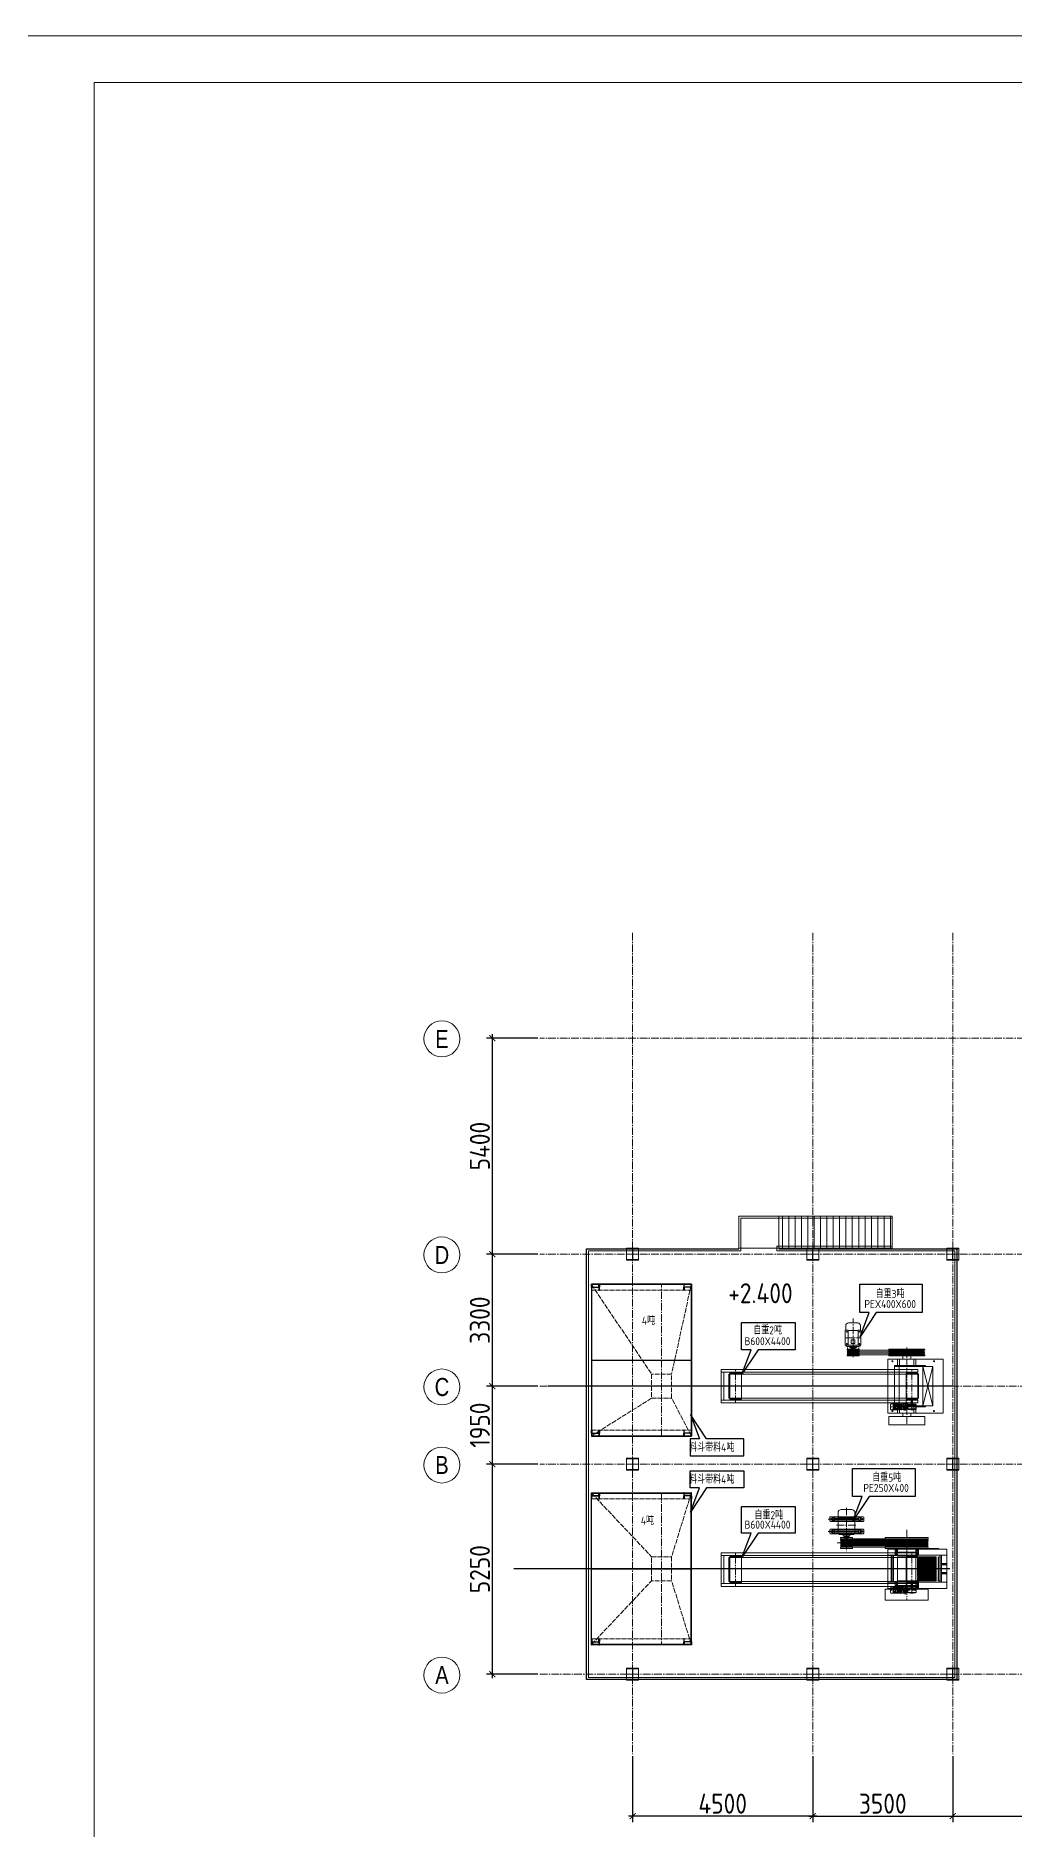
# Model space of a CAD drawing. Header units: millimetres. Extents: x 163705 to 1616509, y 81827 to 302547.
# Drawn here: x 640114 to 664560, y 139188 to 184010 of the extents above; entities that cross this region are included whole.
import ezdxf
from ezdxf.enums import TextEntityAlignment as Align

# ---------------------------------------------------------------- set-up
doc = ezdxf.new("R2010")
doc.units = ezdxf.units.MM
doc.header["$LTSCALE"] = 10
doc.linetypes.add('ACAD_ISO02W100', pattern=[15, 12, -3])
doc.linetypes.add('CENTER2', pattern=[28.575, 19.05, -3.175, 3.175, -3.175])
for name, color, linetype, lineweight in [('1-中心线', 1, 'CENTER2', 0), ('1-剖面线', 8, 'Continuous', 0), ('1-图框层', 7, 'Continuous', 0), ('1-护栏', 4, 'Continuous', 18), ('1-文本', 4, 'Continuous', 0), ('1-标注', 3, 'Continuous', 0), ('1-虚线', 8, 'ACAD_ISO02W100', 0), ('1-设备轮廓', 2, 'Continuous', 18), ('1-钢构', 6, 'Continuous', 0)]:
    doc.layers.add(name, color=color, linetype=linetype, lineweight=lineweight)
doc.styles.add('ARIAL', font='arial.ttf', dxfattribs={"width": 0.7})
doc.styles.add('HZ', font='gbenor.shx', dxfattribs={"bigfont": 'gbcbig.shx'})
doc.styles.get("Standard").update_dxf_attribs({"font": 'arial.ttf'})
doc.dimstyles.new('100$0', dxfattribs={"dimscale": 100, "dimtxt": 5, "dimasz": 1.5, "dimexe": 1.5, "dimexo": 0.5, "dimtad": 1, "dimdec": 0, "dimdsep": 46, "dimtxsty": 'HZ', "dimblk": 'ARCHTICK', "dimcen": 2.5, "dimdle": 1, "dimclrd": 256, "dimclre": 256, "dimadec": 0, "dimazin": 0, "dimtfac": 1, "dimtdec": 0, "dimtmove": 0, "dimatfit": 3, "dimfxl": 0, "dimarcsym": 0})

# ---------------------------------------------------------------- blocks, each defined once
blk = doc.blocks.new('G$C2B9B74B2')
for p, q in [((0, 153), (306, 153)), ((3, 288), (3, 303)), ((3, 303), (153, 303)), ((135, 288), (3, 288)), ((3, 288), (3, 18)), ((3, 3), (3, 18)), ((3, 18), (135, 18)), ((153, 3), (3, 3)), ((148, 31), (148, 275)), ((153, 0), (153, 306)), ((303, 303), (153, 303)), ((153, 3), (303, 3)), ((158, 31), (158, 275)), ((171, 288), (303, 288)), ((303, 18), (171, 18)), ((303, 288), (303, 303)), ((303, 288), (303, 18)), ((303, 3), (303, 18))]:
    blk.add_line(p, q)
for centre, start, end in [((135, 275), 0, 90), ((135, 31), 270, 0), ((171, 275), 90, 180), ((171, 31), 180, 270)]:
    blk.add_arc(centre, 13, start, end)
blk.add_text('HC_SUPERPART', height=0.001).set_placement((153, 3))
blk = doc.blocks.new('_ArchTick')
at = {"const_width": 0.15}
blk.add_lwpolyline([(-0.5, -0.5), (0.5, 0.5)], dxfattribs=at)
blk = doc.blocks.new('*D199')
at = {"layer": '1-标注', "lineweight": -2, "transparency": 16777216}
for p, q in [((659527, 141009), (659527, 139363)), ((663027, 141009), (663027, 139363)), ((659427, 139513), (663127, 139513))]:
    blk.add_line(p, q, dxfattribs=at)
at = {"layer": 'Defpoints', "transparency": 16777216}
for p in [(659527, 141059), (663027, 141059), (663027, 139513)]:
    blk.add_point(p, dxfattribs=at)
at = {"layer": '1-标注', "lineweight": -2, "transparency": 16777216, "xscale": 150, "yscale": 150, "zscale": 150, "rotation": 180}
blk.add_blockref('_ArchTick', (659527, 139513), dxfattribs=at)
at = {"layer": '1-标注', "lineweight": -2, "transparency": 16777216, "xscale": 150, "yscale": 150, "zscale": 150}
blk.add_blockref('_ArchTick', (663027, 139513), dxfattribs=at)
at = {"layer": '1-标注', "transparency": 16777216, "insert": (661277, 139825), "char_height": 500, "attachment_point": 5, "style": 'HZ'}
blk.add_mtext('3500', dxfattribs=at)
blk = doc.blocks.new('*D200')
at = {"layer": '1-标注', "lineweight": -2, "transparency": 16777216}
for p, q in [((663027, 141009), (663027, 139363)), ((668977, 141009), (668977, 139363)), ((662927, 139513), (669077, 139513))]:
    blk.add_line(p, q, dxfattribs=at)
at = {"layer": 'Defpoints', "transparency": 16777216}
for p in [(663027, 141059), (668977, 141059), (668977, 139513)]:
    blk.add_point(p, dxfattribs=at)
at = {"layer": '1-标注', "lineweight": -2, "transparency": 16777216, "xscale": 150, "yscale": 150, "zscale": 150, "rotation": 180}
blk.add_blockref('_ArchTick', (663027, 139513), dxfattribs=at)
at = {"layer": '1-标注', "lineweight": -2, "transparency": 16777216, "xscale": 150, "yscale": 150, "zscale": 150}
blk.add_blockref('_ArchTick', (668977, 139513), dxfattribs=at)
at = {"layer": '1-标注', "transparency": 16777216, "insert": (666002, 139825), "char_height": 500, "attachment_point": 5, "style": 'HZ'}
blk.add_mtext('5950', dxfattribs=at)
blk = doc.blocks.new('*D203')
at = {"layer": '1-标注', "lineweight": -2, "transparency": 16777216}
for p, q in [((651521, 142960), (651521, 148410)), ((652661, 148310), (651371, 148310)), ((652661, 143060), (651371, 143060))]:
    blk.add_line(p, q, dxfattribs=at)
at = {"layer": 'Defpoints', "transparency": 16777216}
for p in [(651521, 148310), (652711, 148310), (652711, 143060)]:
    blk.add_point(p, dxfattribs=at)
at = {"layer": '1-标注', "lineweight": -2, "transparency": 16777216, "xscale": 150, "yscale": 150, "zscale": 150}
for p, rotation in [((651521, 148310), 90), ((651521, 143060), 270)]:
    blk.add_blockref('_ArchTick', p, dxfattribs=dict(at, rotation=rotation))
at = {"layer": '1-标注', "transparency": 16777216, "insert": (651209, 145685), "char_height": 500, "attachment_point": 5, "rotation": 90, "style": 'HZ'}
blk.add_mtext('5250', dxfattribs=at)
blk = doc.blocks.new('*D204')
at = {"layer": '1-标注', "lineweight": -2, "transparency": 16777216}
for p, q in [((652661, 150260), (651371, 150260)), ((651521, 148210), (651521, 150360)), ((652661, 148310), (651371, 148310))]:
    blk.add_line(p, q, dxfattribs=at)
at = {"layer": 'Defpoints', "transparency": 16777216}
for p in [(651521, 150260), (652711, 150260), (652711, 148310)]:
    blk.add_point(p, dxfattribs=at)
at = {"layer": '1-标注', "lineweight": -2, "transparency": 16777216, "xscale": 150, "yscale": 150, "zscale": 150}
for p, rotation in [((651521, 150260), 90), ((651521, 148310), 270)]:
    blk.add_blockref('_ArchTick', p, dxfattribs=dict(at, rotation=rotation))
at = {"layer": '1-标注', "transparency": 16777216, "insert": (651209, 149285), "char_height": 500, "attachment_point": 5, "rotation": 90, "style": 'HZ'}
blk.add_mtext('1950', dxfattribs=at)
blk = doc.blocks.new('*D205')
at = {"layer": '1-标注', "lineweight": -2, "transparency": 16777216}
for p, q in [((652661, 158960), (651371, 158960)), ((651521, 153460), (651521, 159060)), ((652661, 153560), (651371, 153560))]:
    blk.add_line(p, q, dxfattribs=at)
at = {"layer": 'Defpoints', "transparency": 16777216}
for p in [(651521, 158960), (652711, 158960), (652711, 153560)]:
    blk.add_point(p, dxfattribs=at)
at = {"layer": '1-标注', "lineweight": -2, "transparency": 16777216, "xscale": 150, "yscale": 150, "zscale": 150}
for p, rotation in [((651521, 158960), 90), ((651521, 153560), 270)]:
    blk.add_blockref('_ArchTick', p, dxfattribs=dict(at, rotation=rotation))
at = {"layer": '1-标注', "transparency": 16777216, "insert": (651209, 156260), "char_height": 500, "attachment_point": 5, "rotation": 90, "style": 'HZ'}
blk.add_mtext('5400', dxfattribs=at)
blk = doc.blocks.new('*D206')
at = {"layer": '1-标注', "lineweight": -2, "transparency": 16777216}
for p, q in [((652661, 153560), (651371, 153560)), ((651521, 150160), (651521, 153660)), ((652661, 150260), (651371, 150260))]:
    blk.add_line(p, q, dxfattribs=at)
at = {"layer": 'Defpoints', "transparency": 16777216}
for p in [(651521, 153560), (652711, 153560), (652711, 150260)]:
    blk.add_point(p, dxfattribs=at)
at = {"layer": '1-标注', "lineweight": -2, "transparency": 16777216, "xscale": 150, "yscale": 150, "zscale": 150}
for p, rotation in [((651521, 153560), 90), ((651521, 150260), 270)]:
    blk.add_blockref('_ArchTick', p, dxfattribs=dict(at, rotation=rotation))
at = {"layer": '1-标注', "transparency": 16777216, "insert": (651209, 151910), "char_height": 500, "attachment_point": 5, "rotation": 90, "style": 'HZ'}
blk.add_mtext('3300', dxfattribs=at)
blk = doc.blocks.new('PE400X600')
blk.add_lwpolyline([(669, 2184), (669, 1669), (248, 1669), (248, 2184, -0.417323), (327, 2263), (590, 2263, -0.415466)], format="xyb", close=True)
for points in [[(39, 2068), (39, 1978), (54, 1963), (875, 1963), (890, 1978), (890, 2068), (875, 2083), (54, 2083)], [(39, 1757), (39, 1667), (54, 1651), (875, 1651), (890, 1667), (890, 1757), (875, 1771), (54, 1771)], [(306, 1514), (306, 1517)], [(306, 1514), (306, 1517)], [(306, 1488), (306, 1492)], [(306, 1488), (306, 1492)], [(306, 1463), (306, 1466)], [(306, 1463), (306, 1466)], [(306, 1437), (306, 1441)], [(306, 1437), (306, 1441)], [(306, 1412), (306, 1415)], [(306, 1412), (306, 1415)], [(428, 1562), (428, 1422), (489, 1422), (489, 1562)], [(611, 1488), (611, 1492)], [(611, 1463), (611, 1466)], [(611, 1437), (611, 1441)], [(1428, 1514), (1428, 1517)], [(1428, 1488), (1428, 1492)], [(1428, 1463), (1428, 1466)], [(1428, 1437), (1428, 1441)], [(1428, 1412), (1428, 1415)], [(1428, 1386), (1428, 1390)], [(1428, 1361), (1428, 1364)], [(2499, 1517), (2499, 1514)], [(2499, 1492), (2499, 1488)], [(2499, 1466), (2499, 1463)], [(2499, 1441), (2499, 1437)], [(2499, 1415), (2499, 1412)], [(2499, 1390), (2499, 1386)], [(2499, 1364), (2499, 1361)], [(326, 1320), (591, 1320), (611, 1313), (611, 1290), (306, 1290), (306, 1313)], [(2965, 1274), (1493, 1274), (1493, 288), (2965, 288)], [(2699, 478), (2699, 1083), (1733, 1083), (1733, 478)], [(2499, 1339), (2499, 1335)], [(2499, 0), (2499, 270), (1428, 270), (1428, 0)]]:
    blk.add_lwpolyline(points, close=True)
for points in [[(104, 2083), (104, 1963)], [(116, 2083), (116, 1963)], [(116, 2075), (808, 2075)], [(116, 2068), (129, 2068)], [(116, 2053), (161, 2053), (161, 2035), (763, 2035), (763, 2053), (808, 2053)], [(808, 1993), (763, 1993), (763, 2011), (161, 2011), (161, 1993), (116, 1993)], [(116, 1978), (129, 1978)], [(116, 1971), (808, 1971)], [(135, 2068), (159, 2068)], [(135, 1978), (159, 1978)], [(165, 2068), (189, 2068)], [(165, 1978), (189, 1978)], [(195, 2068), (219, 2068)], [(195, 1978), (219, 1978)], [(225, 2068), (249, 2068)], [(225, 1978), (249, 1978)], [(669, 2060), (248, 2060)], [(255, 2068), (279, 2068)], [(255, 1978), (279, 1978)], [(285, 2068), (309, 2068)], [(285, 1978), (309, 1978)], [(315, 2068), (339, 2068)], [(315, 1978), (339, 1978)], [(345, 2068), (369, 2068)], [(345, 1978), (369, 1978)], [(375, 2068), (399, 2068)], [(375, 1978), (399, 1978)], [(405, 2068), (429, 2068)], [(405, 1978), (429, 1978)], [(435, 2068), (459, 2068)], [(435, 1978), (459, 1978)], [(465, 2068), (489, 2068)], [(465, 1978), (489, 1978)], [(495, 2068), (519, 2068)], [(495, 1978), (519, 1978)], [(525, 2068), (549, 2068)], [(525, 1978), (549, 1978)], [(555, 2068), (579, 2068)], [(555, 1978), (579, 1978)], [(585, 2068), (609, 2068)], [(585, 1978), (609, 1978)], [(615, 2068), (639, 2068)], [(615, 1978), (639, 1978)], [(645, 2068), (669, 2068)], [(645, 1978), (669, 1978)], [(675, 2068), (699, 2068)], [(675, 1978), (699, 1978)], [(705, 2068), (729, 2068)], [(705, 1978), (729, 1978)], [(735, 2068), (760, 2068)], [(735, 1978), (760, 1978)], [(766, 2068), (789, 2068)], [(766, 1978), (789, 1978)], [(795, 2068), (808, 2068)], [(795, 1978), (808, 1978)], [(808, 2083), (808, 1963)], [(825, 2083), (825, 1963)], [(104, 1771), (104, 1651)], [(116, 1771), (116, 1651)], [(116, 1764), (808, 1764)], [(116, 1757), (129, 1757)], [(116, 1742), (161, 1742), (161, 1724), (763, 1724), (763, 1742), (808, 1742)], [(808, 1681), (763, 1681), (763, 1700), (161, 1700), (161, 1681), (116, 1681)], [(116, 1667), (129, 1667)], [(116, 1660), (808, 1660)], [(135, 1757), (159, 1757)], [(135, 1667), (159, 1667)], [(165, 1757), (189, 1757)], [(165, 1667), (189, 1667)], [(195, 1757), (219, 1757)], [(195, 1667), (219, 1667)], [(225, 1757), (249, 1757)], [(225, 1667), (249, 1667)], [(255, 1757), (279, 1757)], [(255, 1667), (279, 1667)], [(658, 1669), (658, 1668), (658, 1668), (658, 1668), (658, 1667), (658, 1667), (658, 1666), (658, 1666), (658, 1666), (658, 1665), (658, 1664), (658, 1664), (658, 1664), (657, 1663), (657, 1663), (657, 1662), (657, 1662), (657, 1662), (657, 1661), (657, 1661), (657, 1660), (657, 1660), (657, 1660), (656, 1659), (656, 1659), (656, 1658), (656, 1658), (656, 1657), (656, 1657), (656, 1657), (655, 1656), (655, 1656), (655, 1655), (655, 1655), (655, 1655), (654, 1654), (654, 1654), (654, 1654), (654, 1653), (654, 1653), (653, 1652), (653, 1652), (653, 1651), (653, 1651), (653, 1651), (652, 1650), (652, 1650), (652, 1650), (651, 1649), (651, 1649), (651, 1649), (651, 1648), (650, 1648), (650, 1648), (650, 1647), (649, 1647), (649, 1647), (649, 1647), (649, 1646), (648, 1646), (648, 1645), (648, 1645), (647, 1645), (647, 1645), (647, 1644), (646, 1644), (646, 1644), (646, 1644), (645, 1643), (645, 1643), (644, 1643), (644, 1643), (644, 1642), (643, 1642), (643, 1642), (643, 1642), (642, 1641), (642, 1641), (642, 1641), (641, 1641), (641, 1641), (640, 1640), (640, 1640), (640, 1640), (639, 1640), (639, 1640), (638, 1639), (638, 1639), (638, 1639), (637, 1639), (637, 1639), (636, 1639), (636, 1638), (636, 1638), (635, 1638), (635, 1638), (634, 1638), (634, 1638), (634, 1638), (633, 1638), (633, 1638), (632, 1638), (632, 1637), (631, 1637), (631, 1637), (630, 1637), (630, 1637), (630, 1637), (629, 1637), (629, 1637), (628, 1637), (628, 1637), (627, 1637), (627, 1637), (627, 1637), (626, 1637), (291, 1637), (290, 1637), (290, 1637), (289, 1637), (289, 1637), (289, 1637), (288, 1637), (288, 1637), (287, 1637), (287, 1637), (286, 1637), (286, 1637), (285, 1637), (285, 1637), (285, 1638), (284, 1638), (284, 1638), (283, 1638), (283, 1638), (283, 1638), (282, 1638), (282, 1638), (281, 1638), (281, 1638), (280, 1639), (280, 1639), (279, 1639), (279, 1639), (279, 1639), (278, 1639), (278, 1640), (278, 1640), (277, 1640), (277, 1640), (276, 1640), (276, 1641), (276, 1641), (275, 1641), (275, 1641), (275, 1641), (274, 1642), (274, 1642), (273, 1642), (273, 1642), (273, 1643), (272, 1643), (272, 1643), (272, 1643), (271, 1644), (271, 1644), (271, 1644), (270, 1644), (270, 1645), (270, 1645), (269, 1645), (269, 1645), (269, 1646), (268, 1646), (268, 1647), (268, 1647), (267, 1647), (267, 1647), (267, 1648), (266, 1648), (266, 1648), (266, 1649), (266, 1649), (265, 1649), (265, 1650), (265, 1650), (265, 1650), (264, 1651), (264, 1651), (264, 1651), (264, 1652), (263, 1652), (263, 1653), (263, 1653), (263, 1654), (263, 1654), (262, 1654), (262, 1655), (262, 1655), (262, 1655), (262, 1656), (261, 1656), (261, 1657), (261, 1657), (261, 1657), (261, 1658), (260, 1658), (260, 1659), (260, 1659), (260, 1660), (260, 1660), (260, 1660), (260, 1661), (260, 1661), (260, 1662), (259, 1662), (259, 1662), (259, 1663), (259, 1663), (259, 1664), (259, 1664), (259, 1664), (259, 1665), (259, 1666), (259, 1666), (259, 1666), (259, 1667), (259, 1667), (259, 1668), (259, 1668), (259, 1668), (259, 1669)], [(285, 1757), (309, 1757)], [(285, 1667), (309, 1667)], [(591, 1533), (326, 1533), (306, 1540), (306, 1562), (611, 1562), (611, 1540), (591, 1533), (591, 1524), (611, 1517), (611, 1514), (611, 1517), (611, 1514), (591, 1507), (326, 1507), (326, 1498), (306, 1492)], [(326, 1533), (326, 1524), (306, 1517)], [(306, 1514), (326, 1507)], [(306, 1488), (326, 1482)], [(326, 1482), (326, 1473), (306, 1466)], [(306, 1463), (326, 1456)], [(326, 1456), (326, 1447), (306, 1441)], [(306, 1437), (326, 1431)], [(326, 1431), (326, 1422), (306, 1415)], [(326, 1396), (326, 1405), (306, 1412)], [(591, 1371), (591, 1380), (611, 1386), (611, 1390), (611, 1386), (611, 1390), (591, 1396), (326, 1396), (306, 1390), (306, 1386), (306, 1390), (306, 1386), (306, 1390)], [(326, 1371), (326, 1380), (306, 1386)], [(591, 1345), (591, 1354), (611, 1361), (611, 1364), (611, 1361), (611, 1364), (591, 1371), (326, 1371), (306, 1364), (306, 1361), (306, 1364), (306, 1361), (306, 1364)], [(326, 1345), (326, 1354), (306, 1361)], [(591, 1320), (591, 1329), (611, 1335), (611, 1339), (611, 1335), (611, 1339), (591, 1345), (326, 1345), (306, 1339), (306, 1335), (306, 1339), (306, 1335), (306, 1339)], [(315, 1757), (339, 1757)], [(315, 1667), (339, 1667)], [(591, 1524), (326, 1524)], [(591, 1498), (326, 1498)], [(591, 1482), (326, 1482)], [(591, 1473), (326, 1473)], [(591, 1456), (326, 1456)], [(591, 1447), (326, 1447)], [(591, 1431), (326, 1431)], [(591, 1422), (326, 1422)], [(591, 1405), (326, 1405)], [(591, 1380), (326, 1380)], [(591, 1354), (326, 1354)], [(345, 1757), (369, 1757)], [(345, 1667), (369, 1667)], [(375, 1757), (399, 1757)], [(375, 1667), (399, 1667)], [(376, 1637), (376, 1605), (541, 1605), (541, 1637)], [(514, 1605), (514, 1584), (403, 1584), (403, 1605)], [(428, 1562), (403, 1584)], [(405, 1757), (429, 1757)], [(405, 1667), (429, 1667)], [(435, 1757), (459, 1757)], [(435, 1667), (459, 1667)], [(465, 1757), (489, 1757)], [(465, 1667), (489, 1667)], [(489, 1562), (514, 1584)], [(495, 1757), (519, 1757)], [(495, 1667), (519, 1667)], [(525, 1757), (549, 1757)], [(525, 1667), (549, 1667)], [(555, 1757), (579, 1757)], [(555, 1667), (579, 1667)], [(585, 1757), (609, 1757)], [(585, 1667), (609, 1667)], [(591, 1528), (1448, 1528)], [(591, 1507), (591, 1498), (611, 1492), (611, 1488), (591, 1482), (591, 1473), (611, 1466), (611, 1463), (591, 1456), (591, 1447), (611, 1441), (611, 1437), (591, 1431), (591, 1422), (611, 1415), (611, 1412), (611, 1415), (611, 1412), (591, 1405), (591, 1396)], [(591, 1503), (1448, 1503)], [(591, 1477), (1448, 1477)], [(591, 1452), (1448, 1452)], [(591, 1426), (1448, 1426)], [(591, 1401), (1448, 1401)], [(591, 1375), (1448, 1375)], [(591, 1350), (1448, 1350)], [(694, 1517), (593, 1517)], [(615, 1757), (639, 1757)], [(615, 1667), (639, 1667)], [(645, 1757), (669, 1757)], [(645, 1667), (669, 1667)], [(675, 1757), (699, 1757)], [(675, 1667), (699, 1667)], [(705, 1757), (729, 1757)], [(705, 1667), (729, 1667)], [(735, 1757), (760, 1757)], [(735, 1667), (760, 1667)], [(766, 1757), (789, 1757)], [(766, 1667), (789, 1667)], [(795, 1757), (808, 1757)], [(795, 1667), (808, 1667)], [(808, 1771), (808, 1651)], [(825, 1771), (825, 1651)], [(1448, 1533), (2479, 1533), (2499, 1540), (2499, 1561), (1428, 1561), (1428, 1540), (1448, 1533), (1448, 1524), (1428, 1517)], [(1428, 1514), (1448, 1507), (1448, 1498), (1428, 1492)], [(1428, 1488), (1448, 1482), (1448, 1473), (1428, 1466)], [(1428, 1463), (1448, 1456), (1448, 1447), (1428, 1441)], [(1428, 1437), (1448, 1431), (1448, 1422), (1428, 1415)], [(1428, 1390), (1448, 1396), (1448, 1405), (1428, 1412)], [(1428, 1364), (1448, 1371), (1448, 1380), (1428, 1386)], [(1428, 1339), (1448, 1345), (1448, 1354), (1428, 1361)], [(2479, 1524), (1448, 1524)], [(2479, 1507), (1448, 1507)], [(2479, 1498), (1448, 1498)], [(2479, 1482), (1448, 1482)], [(2479, 1473), (1448, 1473)], [(2479, 1456), (1448, 1456)], [(2479, 1447), (1448, 1447)], [(2479, 1431), (1448, 1431)], [(2479, 1422), (1448, 1422)], [(2479, 1405), (1448, 1405)], [(2479, 1396), (1448, 1396)], [(2479, 1380), (1448, 1380)], [(2479, 1371), (1448, 1371)], [(2479, 1354), (1448, 1354)], [(2479, 1345), (1448, 1345)], [(2479, 1533), (2479, 1524), (2499, 1517)], [(2499, 1514), (2479, 1507), (2479, 1498), (2499, 1492)], [(2499, 1488), (2479, 1482), (2479, 1473), (2499, 1466)], [(2499, 1463), (2479, 1456), (2479, 1447), (2499, 1441)], [(2499, 1437), (2479, 1431), (2479, 1422), (2499, 1415)], [(2499, 1390), (2479, 1396), (2479, 1405), (2499, 1412)], [(2499, 1364), (2479, 1371), (2479, 1380), (2499, 1386)], [(2499, 1339), (2479, 1345), (2479, 1354), (2499, 1361)], [(326, 1320), (326, 1329), (306, 1335)], [(591, 1329), (326, 1329)], [(591, 1324), (1448, 1324)], [(1428, 1335), (1428, 1339), (1428, 1335), (1448, 1329), (1448, 1320), (1428, 1313), (1428, 1291), (2499, 1291), (2499, 1313), (2479, 1320), (1448, 1320)], [(2479, 1329), (1448, 1329)], [(1493, 1119), (2965, 1119)], [(1573, 443), (1573, 1119)], [(1603, 443), (1603, 1119)], [(1633, 443), (1633, 1119)], [(1673, 1119), (1673, 1274)], [(1673, 1196), (2254, 1196)], [(1704, 1274), (1704, 1119)], [(1733, 1119), (1733, 1274)], [(2194, 1119), (2194, 1274)], [(2194, 478), (2194, 1083)], [(2224, 1274), (2224, 1119)], [(2699, 1061), (2229, 1061), (2229, 1083)], [(2699, 1036), (2229, 1036), (2229, 1051), (2699, 1051)], [(2699, 1011), (2229, 1011), (2229, 1026), (2699, 1026)], [(2699, 986), (2229, 986), (2229, 1001), (2699, 1001)], [(2699, 961), (2229, 961), (2229, 976), (2699, 976)], [(2699, 936), (2229, 936), (2229, 951), (2699, 951)], [(2699, 911), (2229, 911), (2229, 926), (2699, 926)], [(2699, 886), (2229, 886), (2229, 901), (2699, 901)], [(2239, 1051), (2239, 1061)], [(2239, 1026), (2239, 1036)], [(2239, 1001), (2239, 1011)], [(2239, 976), (2239, 986)], [(2239, 951), (2239, 961)], [(2239, 926), (2239, 936)], [(2239, 901), (2239, 911)], [(2254, 1119), (2254, 1274)], [(2479, 1320), (2479, 1329), (2499, 1335)], [(2499, 1291), (2766, 1291)], [(2764, 478), (2764, 497), (2749, 501), (2749, 510), (2764, 515), (2764, 522), (2749, 525), (2749, 536), (2764, 540), (2764, 547), (2749, 550), (2749, 561), (2764, 565), (2764, 572), (2749, 575), (2749, 586), (2764, 590), (2764, 597), (2749, 601), (2749, 611), (2764, 615), (2764, 622), (2749, 626), (2749, 636), (2764, 640), (2764, 647), (2749, 651), (2749, 661), (2764, 665), (2764, 672), (2749, 676), (2749, 686), (2764, 690), (2764, 697), (2749, 701), (2749, 711), (2764, 715), (2764, 722), (2749, 726), (2749, 736), (2764, 740), (2764, 747), (2749, 751), (2749, 761), (2764, 765), (2764, 772), (2749, 776), (2749, 786), (2764, 790), (2764, 797), (2749, 801), (2749, 811), (2764, 815), (2764, 822), (2749, 826), (2749, 836), (2764, 840), (2764, 847), (2749, 851), (2749, 861), (2764, 865), (2764, 872), (2749, 876), (2749, 886), (2764, 890), (2764, 897), (2749, 901), (2749, 911), (2764, 915), (2764, 922), (2749, 926), (2749, 936), (2764, 940), (2764, 947), (2749, 951), (2749, 961), (2764, 965), (2764, 972), (2749, 976), (2749, 986), (2764, 990), (2764, 997), (2749, 1001), (2749, 1011), (2764, 1015), (2764, 1022), (2749, 1026), (2749, 1036), (2764, 1040), (2764, 1047), (2749, 1051), (2749, 1061), (2764, 1065), (2764, 1083), (2799, 1083)], [(2799, 443), (2799, 1119)], [(2834, 443), (2834, 1119)], [(2834, 911), (2965, 911)], [(2854, 876), (2854, 911)], [(2699, 861), (2229, 861), (2229, 876), (2699, 876)], [(2699, 836), (2229, 836), (2229, 851), (2699, 851)], [(2699, 811), (2229, 811), (2229, 826), (2699, 826)], [(2699, 786), (2229, 786), (2229, 801), (2699, 801)], [(2699, 761), (2229, 761), (2229, 776), (2699, 776)], [(2699, 736), (2229, 736), (2229, 751), (2699, 751)], [(2699, 711), (2229, 711), (2229, 726), (2699, 726)], [(2699, 686), (2229, 686), (2229, 701), (2699, 701)], [(2699, 661), (2229, 661), (2229, 676), (2699, 676)], [(2699, 636), (2229, 636), (2229, 651), (2699, 651)], [(2699, 611), (2229, 611), (2229, 626), (2699, 626)], [(2699, 586), (2229, 586), (2229, 601), (2699, 601)], [(2699, 561), (2229, 561), (2229, 575), (2699, 575)], [(2699, 536), (2229, 536), (2229, 550), (2699, 550)], [(2699, 510), (2229, 510), (2229, 525), (2699, 525)], [(2229, 478), (2229, 501), (2699, 501)], [(2239, 876), (2239, 886)], [(2239, 851), (2239, 861)], [(2239, 826), (2239, 836)], [(2239, 801), (2239, 811)], [(2239, 776), (2239, 786)], [(2239, 751), (2239, 761)], [(2239, 726), (2239, 736)], [(2239, 701), (2239, 711)], [(2239, 676), (2239, 686)], [(2239, 651), (2239, 661)], [(2239, 626), (2239, 636)], [(2239, 601), (2239, 611)], [(2239, 575), (2239, 586)], [(2239, 550), (2239, 561)], [(2239, 525), (2239, 536)], [(2239, 501), (2239, 510)], [(2749, 505), (2749, 478), (2799, 478)], [(2834, 893), (2965, 893)], [(2834, 876), (2965, 876)], [(2834, 686), (2965, 686)], [(2834, 668), (2965, 668)], [(2834, 651), (2965, 651)], [(2854, 651), (2854, 686)], [(1493, 443), (2965, 443)], [(1673, 288), (1673, 443)], [(1673, 365), (2254, 365)], [(1704, 288), (1704, 443)], [(1733, 288), (1733, 443)], [(2194, 288), (2194, 443)], [(2224, 288), (2224, 443)], [(2254, 288), (2254, 443)]]:
    blk.add_lwpolyline(points)
for centre, radius in [((74, 2023), 10), ((855, 2023), 10), ((74, 1712), 10), ((855, 1712), 10), ((1704, 1241), 14), ((1704, 1151), 14), ((2224, 1241), 14), ((2224, 1151), 14), ((1704, 411), 14), ((1704, 320), 14), ((2224, 411), 14), ((2224, 320), 14)]:
    blk.add_circle(centre, radius)
at = {"layer": '1-中心线'}
for p, q in [((458, 2308), (458, 1222)), ((0, 2023), (903, 2023)), ((212, 1867), (717, 1867)), ((0, 1712), (903, 1712)), ((229, 1426), (687, 1426)), ((1964, 1750), (1964, 0))]:
    blk.add_line(p, q, dxfattribs=at)
for points in [[(74, 1997), (74, 2048)], [(855, 1997), (855, 2048)], [(74, 1686), (74, 1737)], [(855, 1686), (855, 1737)], [(1964, 158), (1964, 1404)], [(1420, 781), (3038, 781)]]:
    blk.add_lwpolyline(points, dxfattribs=at)
blk = doc.blocks.new('A$C72AB6DC4')
for p, q in [((0, 158), (0, 48)), ((65, 178), (20, 178)), ((215, 28), (20, 28)), ((200, 178), (65, 178)), ((65, 178), (65, 28)), ((200, 165), (65, 165)), ((200, 155), (65, 155)), ((200, 150), (65, 150)), ((123, 135), (65, 135)), ((123, 130), (65, 130)), ((123, 75), (65, 75)), ((123, 70), (65, 70)), ((200, 55), (65, 55)), ((200, 50), (65, 50)), ((200, 40), (65, 40)), ((200, 28), (65, 28)), ((123, 72), (123, 133)), ((128, 138), (171, 138)), ((171, 67), (128, 67)), ((200, 135), (176, 135)), ((176, 133), (176, 72)), ((200, 130), (176, 130)), ((200, 75), (176, 75)), ((200, 70), (176, 70)), ((215, 178), (200, 178)), ((200, 178), (200, 28)), ((210, 28), (200, 28)), ((210, 178), (210, 28)), ((255, 170), (231, 170)), ((255, 36), (231, 36)), ((235, 158), (235, 48)), ((255, 178), (255, 28)), ((275, 178), (255, 178)), ((275, 28), (255, 28)), ((265, 178), (265, 28)), ((275, 178), (275, 28)), ((317, 173), (275, 173)), ((317, 33), (275, 33)), ((307, 200), (427, 200)), ((307, 200), (307, 54)), ((307, 188), (427, 188)), ((307, 54), (427, 54)), ((372, 178), (317, 178)), ((317, 178), (317, 28)), ((317, 175), (317, 54)), ((372, 28), (317, 28)), ((372, 178), (372, 28)), ((387, 173), (372, 173)), ((387, 33), (372, 33)), ((387, 173), (387, 33)), ((435, 158), (387, 158)), ((435, 48), (387, 48)), ((427, 200), (427, 54)), ((432, 156), (448, 168)), ((432, 156), (432, 50)), ((642, 156), (432, 156)), ((642, 50), (432, 50)), ((448, 38), (432, 50)), ((626, 168), (448, 168)), ((626, 38), (448, 38)), ((567, 175), (507, 175)), ((507, 168), (507, 175)), ((507, 38), (507, 31)), ((567, 31), (507, 31)), ((567, 168), (567, 175)), ((567, 38), (567, 31)), ((642, 156), (626, 168)), ((626, 38), (642, 50)), ((642, 156), (642, 50))]:
    blk.add_line(p, q)
for centre, radius, start, end in [((20, 158), 20, 90, 180), ((20, 48), 20, 180, 270), ((128, 133), 5, 90, 180), ((128, 72), 5, 180, 270), ((171, 133), 5, 0, 90), ((171, 72), 5, 270, 0), ((215, 158), 20, 0, 90), ((215, 48), 20, 270, 0)]:
    blk.add_arc(centre, radius, start, end)
at = {"layer": '1-虚线'}
for p, q in [((646, 103), (0, 103)), ((327, 135), (327, 145)), ((407, 145), (327, 145)), ((407, 135), (327, 135)), ((327, 61), (327, 71)), ((407, 71), (327, 71)), ((407, 61), (327, 61)), ((337, 73), (337, 133)), ((432, 133), (337, 133)), ((432, 73), (337, 73)), ((352, 56), (352, 61)), ((382, 56), (352, 56)), ((358, 156), (357, 155)), ((357, 61), (357, 155)), ((357, 155), (377, 155)), ((358, 156), (376, 156)), ((358, 149), (376, 149)), ((367, 0), (367, 197)), ((377, 155), (376, 156)), ((377, 61), (377, 155)), ((382, 56), (382, 61)), ((397, 73), (397, 133)), ((407, 135), (407, 145)), ((407, 61), (407, 71)), ((537, 175), (537, 31))]:
    blk.add_line(p, q, dxfattribs=at)
blk.add_circle((367, 149), 2, dxfattribs=at)
blk = doc.blocks.new('B600X4400俯视图')
for p, q in [((0, 1040, 625), (0, 200, 625)), ((0, 1040), (4914, 1040)), ((0, 970), (4914, 970)), ((70, 970, 625), (70, 270, 625)), ((195, 920, 61017), (195, 320, 61017)), ((195, 920), (4934, 920)), ((215, 945, 61017), (215, 920, 61017)), ((215, 945), (508, 945)), ((345, 945), (345, 970)), ((385, 945), (385, 970)), ((508, 945, 13986), (508, 920, 13517)), ((4622, 945), (4914, 945)), ((4622, 945, 13986), (4622, 920, 13517)), ((4745, 945), (4745, 970)), ((4785, 945), (4785, 970)), ((4914, 1040, 61017), (4914, 970, 61017)), ((4914, 945, 61017), (4914, 920, 61017)), ((4934, 920, 61017), (4934, 320, 61017)), ((0, 270), (4914, 270)), ((0, 200), (4914, 200)), ((195, 320), (4934, 320)), ((215, 320, 61017), (215, 295, 61017)), ((215, 295), (508, 295)), ((345, 295), (345, 270)), ((385, 295), (385, 270)), ((508, 320), (508, 295)), ((4622, 320, 2253), (4622, 295, 1783)), ((4622, 295), (4914, 295)), ((4622, 270, 1314), (4622, 200)), ((4745, 295), (4745, 175)), ((4785, 295), (4785, 175)), ((4914, 320, 61017), (4914, 295, 61017)), ((4914, 270, 61017), (4914, 200, 61017))]:
    blk.add_line(p, q)
at = {"layer": '1-中心线'}
for p, q in [((362, 200), (362, 1040)), ((4768, 200, 47031), (4768, 1040, 47031))]:
    blk.add_line(p, q, dxfattribs=at)
at = {"layer": '1-剖面线'}
for p, q in [((215, 920, 61017), (215, 320, 61017)), ((508, 920, 13517), (508, 320)), ((4622, 920, 13517), (4622, 320, 2253)), ((4914, 320, 61017), (4914, 920))]:
    blk.add_line(p, q, dxfattribs=at)
at = {"layer": '1-标注'}
blk.add_blockref('A$C72AB6DC4', (4231, 0), dxfattribs=at)
blk = doc.blocks.new('PE250X750俯视图')
for points in [[(1384, 1017), (0, 1017), (0, 2363), (1384, 2363)], [(459, 2447), (1360, 2447), (1360, 2654), (459, 2654)], [(488, 800), (1333, 800)], [(488, 800), (1333, 800)], [(488, 792), (2371, 792)], [(488, 785), (1333, 785)], [(488, 785), (1333, 785)], [(2129, 800), (2371, 800)], [(2129, 785), (2371, 785)], [(2296, 528), (2296, 620), (2204, 620), (2204, 528)], [(2223, 762), (2223, 871), (2277, 871), (2277, 762)]]:
    blk.add_lwpolyline(points, close=True)
for points in [[(682, 2204), (682, 2363)], [(731, 2204), (731, 2363)], [(811, 2363), (811, 2447)], [(1009, 2363), (1009, 2447)], [(1088, 2204), (1088, 2363)], [(1137, 2204), (1137, 2363)], [(0, 2184), (0, 1803)], [(792, 1195), (503, 1195), (255, 2184)], [(1212, 2184), (256, 2184), (256, 1195), (1212, 1195)], [(503, 1578), (503, 2184), (256, 1195)], [(256, 1578), (256, 2184), (256, 1803)], [(444, 1195), (444, 1175), (1212, 1175), (1212, 2204), (444, 2204), (444, 2184)], [(503, 2184), (503, 1195)], [(792, 2184), (503, 2184)], [(1097, 1175), (1097, 2184)], [(1360, 933), (459, 933)], [(459, 813), (488, 822), (488, 837), (459, 845), (459, 850), (488, 859), (488, 873), (459, 882), (459, 887), (488, 895), (488, 910), (459, 919), (459, 933)], [(1333, 910), (488, 910)], [(2371, 903), (488, 903)], [(682, 1017), (682, 1175)], [(731, 1017), (731, 1175)], [(811, 933), (811, 1017)], [(1009, 933), (1009, 1017)], [(1088, 1017), (1088, 1175)], [(1137, 1017), (1137, 1175)], [(1360, 933), (1360, 919), (1333, 910), (1333, 895), (1360, 887), (1360, 882), (1333, 873), (1333, 859), (1360, 850), (1360, 845), (1333, 837), (1333, 822), (1360, 813)], [(2398, 933), (2102, 933)], [(2102, 813), (2129, 822), (2129, 837), (2102, 845), (2102, 850), (2129, 859), (2129, 873), (2102, 882), (2102, 887), (2129, 895), (2129, 910), (2102, 919), (2102, 933)], [(2109, 725), (2109, 933)], [(2371, 910), (2129, 910)], [(2398, 933), (2398, 919), (2371, 910), (2371, 895), (2398, 887), (2398, 882), (2371, 873), (2371, 859), (2398, 850), (2398, 845), (2371, 837), (2371, 822), (2398, 813)], [(2390, 725), (2390, 933)], [(459, 777), (488, 785), (488, 800), (459, 808), (459, 813), (459, 808), (488, 800), (488, 785), (459, 777), (459, 762)], [(1360, 762), (459, 762)], [(1333, 895), (488, 895)], [(1333, 873), (488, 873)], [(2371, 866), (488, 866)], [(1333, 859), (488, 859)], [(1333, 837), (488, 837)], [(2371, 829), (488, 829)], [(1333, 822), (488, 822)], [(1360, 762), (1360, 777), (1333, 785), (1333, 800), (1360, 808), (1360, 813), (1360, 808), (1333, 800), (1333, 785), (1360, 777)], [(2373, 668), (2373, 292), (2446, 292), (2446, 668), (2055, 668), (2055, 292), (2127, 292), (2127, 668)], [(2167, 479), (2055, 479)], [(2102, 777), (2129, 785), (2129, 800), (2102, 808), (2102, 813), (2102, 808), (2129, 800), (2129, 785), (2102, 777), (2102, 762)], [(2398, 762), (2102, 762)], [(2371, 895), (2129, 895)], [(2371, 873), (2129, 873)], [(2371, 859), (2129, 859)], [(2371, 837), (2129, 837)], [(2371, 822), (2129, 822)], [(2331, 696), (2331, 724), (2168, 724), (2168, 696)], [(2183, 479), (2181, 479)], [(2223, 762), (2195, 743)], [(2305, 724), (2305, 743), (2195, 743), (2195, 724)], [(2304, 479), (2197, 479)], [(2221, 869), (2221, 762)], [(2280, 864), (2221, 864)], [(2280, 762), (2221, 762)], [(2305, 743), (2277, 762)], [(2280, 869), (2280, 762)], [(2319, 479), (2317, 479)], [(2446, 479), (2332, 479)], [(2398, 762), (2398, 777), (2371, 785), (2371, 800), (2398, 808), (2398, 813), (2398, 808), (2371, 800), (2371, 785), (2398, 777)], [(2426, 668), (2425, 672), (2425, 676), (2422, 679), (2421, 682), (2419, 685), (2417, 688), (2414, 690), (2411, 693), (2408, 694), (2405, 695), (2400, 696), (2397, 696)], [(2373, 295), (2127, 295)]]:
    blk.add_lwpolyline(points)
for points in [[(2341, 933), (2341, 888, -0.405929), (2321, 869), (2180, 869, -0.458983), (2160, 888), (2160, 933)], [(2397, 696), (2103, 696, 0.434205), (2075, 668)], [(2434, 292), (2434, 179, -0.424242), (2365, 109), (2135, 109, -0.409171), (2065, 179), (2065, 292)]]:
    blk.add_lwpolyline(points, format="xyb")
for centre, radius, start, end in [((228, 2314), 13.2, 92.3911, 90.0159), ((1266, 2314), 13.2, 92.3911, 90.0159), ((228, 1067), 13.2, 92.3911, 90.0159), ((1266, 1067), 13.2, 92.3911, 90.0159), ((2093, 631), 7.9, 93.929, 90.1383), ((2407, 631), 7.9, 93.929, 90.1383), ((2093, 329), 7.9, 93.929, 90.1383), ((2407, 329), 7.9, 93.929, 90.1383)]:
    blk.add_arc(centre, radius, start, end)
for points in [[(228, 2327), (227, 2327), (227, 2327), (227, 2327)], [(1266, 2327), (1266, 2327), (1266, 2327), (1265, 2327)], [(228, 1080), (227, 1080), (227, 1080), (227, 1080)], [(1266, 1080), (1266, 1080), (1266, 1080), (1265, 1080)], [(2093, 639), (2093, 639), (2093, 639), (2092, 639)], [(2407, 639), (2407, 639), (2407, 639), (2407, 639)], [(2093, 337), (2093, 337), (2093, 337), (2092, 337)], [(2407, 337), (2407, 337), (2407, 337), (2407, 337)]]:
    blk.add_open_spline(points, degree=3)
at = {"layer": '1-中心线'}
for points in [[(910, 725), (910, 2654)], [(1384, 1690), (0, 1690)], [(2250, 965), (2250, 0)]]:
    blk.add_lwpolyline(points, dxfattribs=at)
blk = doc.blocks.new('*X63')
for p, q in [((-75, 185), (-75, 194)), ((-75, 194), (0, 194)), ((-16, 185), (-75, 185)), ((-75, 0), (-75, 9)), ((-75, 9), (-16, 9)), ((0, 0), (-75, 0)), ((-3, 22), (-3, 172)), ((75, 194), (0, 194)), ((0, 0), (75, 0)), ((3, 22), (3, 172)), ((16, 185), (75, 185)), ((75, 9), (16, 9)), ((75, 185), (75, 194)), ((75, 0), (75, 9))]:
    blk.add_line(p, q)
for centre, start, end in [((-16, 172), 0, 90), ((-16, 22), 270, 0), ((16, 172), 90, 180), ((16, 22), 180, 270)]:
    blk.add_arc(centre, 13, start, end)
at = {"layer": '1-中心线'}
blk.add_line((0, -3), (0, 197), dxfattribs=at)
blk = doc.blocks.new('CAXBLOCK705_1_1')
for p, q in [((-1900, 750), (-1900, -1750)), ((-1900, 750), (1900, 750)), ((-1892, 750), (-1892, -1750)), ((-1892, 742), (1892, 742)), ((1892, -1750), (1892, 750)), ((1900, -1750), (1900, 750)), ((-1900, -1565), (-1900, -1556)), ((-1900, -1556), (-1825, -1556)), ((-1841, -1565), (-1900, -1565)), ((-1900, -1750), (-1900, -1741)), ((-1900, -1741), (-1841, -1741)), ((-1900, -1750), (1900, -1750)), ((-1825, -1750), (-1900, -1750)), ((-1828, -1728), (-1828, -1578)), ((-1750, -1556), (-1825, -1556)), ((-1825, -1750), (-1750, -1750)), ((-1822, -1728), (-1822, -1578)), ((-1809, -1565), (-1750, -1565)), ((-1750, -1741), (-1809, -1741)), ((-1750, -1565), (-1750, -1556)), ((-1750, -1750), (-1750, -1741)), ((1750, -1565), (1750, -1556)), ((1750, -1556), (1825, -1556)), ((1809, -1565), (1750, -1565)), ((1750, -1750), (1750, -1741)), ((1750, -1741), (1809, -1741)), ((1825, -1750), (1750, -1750)), ((1822, -1728), (1822, -1578)), ((1900, -1556), (1825, -1556)), ((1825, -1750), (1900, -1750)), ((1828, -1728), (1828, -1578)), ((1841, -1565), (1900, -1565)), ((1900, -1741), (1841, -1741)), ((1900, -1565), (1900, -1556)), ((1900, -1750), (1900, -1741))]:
    blk.add_line(p, q)
at = {"lineweight": 25}
blk.add_line((0, -1762), (0, 753), dxfattribs=at)
for centre, start, end in [((-1841, -1578), 0, 90), ((-1841, -1728), 270, 360), ((-1809, -1578), 90, 180), ((-1809, -1728), 180, 270), ((1809, -1578), 0, 90), ((1809, -1728), 270, 0), ((1841, -1578), 90, 180), ((1841, -1728), 180, 270)]:
    blk.add_arc(centre, 13, start, end)
at = {"layer": '1-中心线'}
blk.add_line((1900, 0), (-1900, 0), dxfattribs=at)
at = {"layer": '1-虚线'}
for p, q in [((-1890, 740), (-300, 250)), ((-1750, -1750), (-1750, 750)), ((1890, 740), (300, 250)), ((1750, -1750), (1750, 750)), ((300, 250), (-300, 250)), ((-300, 250), (-300, -250)), ((300, -250), (300, 250)), ((-1890, -1749), (-300, -250)), ((-300, -250), (300, -250)), ((1890, -1749), (300, -250))]:
    blk.add_line(p, q, dxfattribs=at)
at = {"rotation": 179.9999999999867}
blk.add_blockref('*X63', (-1825, 750), dxfattribs=at)
at = {"xscale": -0.9999999999999996, "rotation": 180}
blk.add_blockref('*X63', (1825, 750), dxfattribs=at)
blk = doc.blocks.new('*D892')
at = {"layer": '1-标注', "lineweight": -2, "transparency": 16777216}
for p, q in [((655027, 141009), (655027, 139363)), ((659527, 141009), (659527, 139363)), ((659627, 139513), (654927, 139513))]:
    blk.add_line(p, q, dxfattribs=at)
at = {"layer": 'Defpoints', "transparency": 16777216}
for p in [(655027, 141059), (659527, 141059), (655027, 139513)]:
    blk.add_point(p, dxfattribs=at)
at = {"layer": '1-标注', "lineweight": -2, "transparency": 16777216, "xscale": 150, "yscale": 150, "zscale": 150, "rotation": 180}
blk.add_blockref('_ArchTick', (655027, 139513), dxfattribs=at)
at = {"layer": '1-标注', "lineweight": -2, "transparency": 16777216, "xscale": 150, "yscale": 150, "zscale": 150}
blk.add_blockref('_ArchTick', (659527, 139513), dxfattribs=at)
at = {"layer": '1-标注', "transparency": 16777216, "insert": (657277, 139825), "char_height": 500, "attachment_point": 5, "style": 'HZ'}
blk.add_mtext('4500', dxfattribs=at)

msp = doc.modelspace()

# ---------------------------------------------------------------- hatches: boundary and pattern name
at = {"layer": '1-护栏'}
h = msp.add_hatch(dxfattribs=at)
h.set_pattern_fill('ANSI31', color=256, scale=50, angle=225)
h.set_pattern_definition([(270, (658611.59, 155412.63), (158.75, -7e-14), [])])
h.paths.add_polyline_path([(658677.037, 153712.632), (658677.037, 154512.632), (661515.272, 154512.632), (661515.272, 153712.632)])

# ---------------------------------------------------------------- linework, layer by layer
for p, q in [((654000.747, 152809.632), (654000.747, 149009.632)), ((656500.747, 152809.632), (654000.747, 152809.632)), ((654000.747, 152734.632), (654000.747, 152809.632)), ((654000.747, 152809.632), (654009.747, 152809.632)), ((656500.747, 152801.632), (654000.747, 152801.632)), ((654000.747, 152734.632), (654000.747, 152659.632)), ((654000.747, 152659.632), (654009.747, 152659.632)), ((654009.747, 152809.632), (654009.747, 152750.632)), ((654009.747, 152659.632), (654009.747, 152718.632)), ((654022.747, 152737.632), (654172.747, 152737.632)), ((654022.747, 152731.632), (654172.747, 152731.632)), ((654185.747, 152750.632), (654185.747, 152809.632)), ((654185.747, 152809.632), (654194.747, 152809.632)), ((654185.747, 152718.632), (654185.747, 152659.632)), ((654185.747, 152659.632), (654194.747, 152659.632)), ((654194.747, 152809.632), (654194.747, 152734.632)), ((654194.747, 152659.632), (654194.747, 152734.632)), ((656492.747, 152801.632), (656492.747, 149017.632)), ((656500.747, 152809.632), (656500.747, 149009.632)), ((663027.037, 150259.632), (652913.586, 150259.632)), ((654000.747, 149084.632), (654000.747, 149159.632)), ((654000.747, 149159.632), (654009.747, 149159.632)), ((654000.747, 149084.632), (654000.747, 149009.632)), ((654000.747, 149017.632), (656500.747, 149017.632)), ((654000.747, 149009.632), (656500.747, 149009.632)), ((654000.747, 149009.632), (654009.747, 149009.632)), ((654009.747, 149159.632), (654009.747, 149100.632)), ((654009.747, 149009.632), (654009.747, 149068.632)), ((654022.747, 149087.632), (654172.747, 149087.632)), ((654022.747, 149081.632), (654172.747, 149081.632)), ((654185.747, 149100.632), (654185.747, 149159.632)), ((654185.747, 149159.632), (654194.747, 149159.632)), ((654185.747, 149068.632), (654185.747, 149009.632)), ((654185.747, 149009.632), (654194.747, 149009.632)), ((654194.747, 149159.632), (654194.747, 149084.632)), ((654194.747, 149009.632), (654194.747, 149084.632)), ((662950.574, 145695.515), (652057.793, 145695.515))]:
    msp.add_line(p, q)
at = {"lineweight": 25}
msp.add_line((653988.747, 150909.632), (656503.747, 150909.632), dxfattribs=at)
for points in [[(658677.037, 153694.632), (663127.037, 153694.632), (663127.037, 142924.632), (653874.037, 142924.632), (653874.037, 153694.632), (657677.037, 153694.632)], [(660700.862, 152098.819), (660700.862, 152813.266), (662263.999, 152813.266), (662263.999, 152098.819), (661114.07, 152098.819), (660711.559, 151489.599), (660940.088, 152098.819), (660700.862, 152098.819)], [(660521.81, 147501.765), (660521.81, 148203.763), (662084.946, 148203.763), (662084.946, 147501.765), (660935.017, 147501.765), (660532.506, 146892.545), (660761.035, 147501.765), (660521.81, 147501.765)]]:
    msp.add_lwpolyline(points)
for points, elevation in [([(657746.98, 151168.852), (657746.98, 151847.814), (659091.92, 151847.814), (659091.92, 151168.852), (658160.188, 151168.852), (657757.677, 150559.632), (657986.206, 151168.852), (657746.98, 151168.852)], -37427.916), ([(656461.535, 148940.969), (656461.535, 148515.417), (657806.475, 148515.417), (657806.475, 148940.969), (656874.743, 148940.969), (656472.232, 149550.189), (656700.761, 148940.969), (656461.535, 148940.969)], -37427.916), ([(656461.535, 147719.292), (656461.535, 148144.844), (657806.475, 148144.844), (657806.475, 147719.292), (656874.743, 147719.292), (656472.232, 147110.072), (656700.761, 147719.292), (656461.535, 147719.292)], -37427.916), ([(657746.98, 146583.056), (657746.98, 147255.983), (659091.92, 147255.983), (659091.92, 146583.056), (658160.188, 146583.056), (657757.677, 145973.836), (657986.206, 146583.056), (657746.98, 146583.056)], 30347.587)]:
    msp.add_lwpolyline(points, dxfattribs=dict(elevation=elevation))
for centre, start, end in [((654022.747, 152750.632), 180, 270), ((654022.747, 152718.632), 90, 180), ((654172.747, 152750.632), 270, 0), ((654172.747, 152718.632), 0, 90), ((654022.747, 149100.632), 180, 270), ((654022.747, 149068.632), 90, 180), ((654172.747, 149100.632), 270, 0), ((654172.747, 149068.632), 0, 90)]:
    msp.add_arc(centre, 13, start, end)
at = {"layer": '1-中心线'}
for p, q in [((655027.037, 161586.876), (655027.037, 141059.499)), ((659527.037, 161586.876), (659527.037, 141059.499)), ((663027.037, 161586.876), (663027.037, 141059.499)), ((682827.037, 158959.632), (652710.886, 158959.632)), ((682827.037, 153559.632), (652710.886, 153559.632)), ((655750.747, 149009.632), (655750.747, 152809.632)), ((652710.886, 150259.632), (682827.037, 150259.632)), ((682827.037, 148309.632), (652710.886, 148309.632)), ((652710.886, 143059.632), (682827.037, 143059.632))]:
    msp.add_line(p, q, dxfattribs=at)
at = {"layer": '1-图框层'}
msp.add_lwpolyline([(736445.207, 184010.246), (638660.337, 184010.246), (638660.337, 114944.595), (736445.207, 114944.595)], close=True, dxfattribs=at)
msp.add_lwpolyline([(641567.14, 182847.525), (641567.14, 116107.316), (735282.486, 116107.316), (735282.486, 182847.525), (641567.14, 182847.525)], dxfattribs=at)
at = {"layer": '1-护栏'}
msp.add_lwpolyline([(661515.272, 153762.632), (658627.037, 153762.632), (658627.037, 153644.632), (663077.037, 153644.632), (663077.037, 142974.632), (653921.013, 142974.632), (653921.013, 153644.632), (657727.037, 153644.632), (657727.037, 154462.632), (661515.272, 154462.632)], dxfattribs=at)
for centre in [(650261.045, 158939.166), (650261.045, 153539.166), (650261.045, 150239.166), (650261.045, 148289.166), (650261.045, 143039.166)]:
    msp.add_circle(centre, 450, dxfattribs=at)
at = {"layer": '1-虚线'}
for p, q in [((654000.747, 152659.632), (656500.747, 152659.632)), ((654001.747, 152799.632), (655500.747, 150559.632)), ((656490.747, 152799.632), (656000.747, 150559.632)), ((656000.747, 150559.632), (655500.747, 150559.632)), ((655500.747, 150559.632), (655500.747, 149959.632)), ((656000.747, 149959.632), (656000.747, 150559.632)), ((654001.747, 149019.632), (655500.747, 149959.632)), ((655500.747, 149959.632), (656000.747, 149959.632)), ((656490.747, 149019.632), (656000.747, 149959.632)), ((654000.747, 149159.632), (656500.747, 149159.632))]:
    msp.add_line(p, q, dxfattribs=at)
at = {"layer": '1-钢构'}
for points in [[(658677.037, 153712.632), (658677.037, 154512.632), (657677.037, 154512.632), (657677.037, 153712.632)], [(658677.037, 153712.632), (658677.037, 154512.632), (661515.272, 154512.632), (661515.272, 153712.632)]]:
    msp.add_lwpolyline(points, close=True, dxfattribs=at)

# ---------------------------------------------------------------- block references
at = {"rotation": 89.9999999999867}
msp.add_blockref('*X63', (656500.747, 152734.632), dxfattribs=at)
at = {"xscale": -1}
for name, p, rotation in [('*X63', (656500.747, 149084.632), 90), ('CAXBLOCK705_1_1', (655750.747, 145695.515), 270)]:
    msp.add_blockref(name, p, dxfattribs=dict(at, rotation=rotation))
at = {"layer": '1-设备轮廓', "rotation": 180}
msp.add_blockref('PE250X750俯视图', (662785.651, 151949.595), dxfattribs=at)
at = {"layer": '1-设备轮廓'}
for name, p in [('B600X4400俯视图', (657239.106, 149639.632, -6758.52)), ('PE400X600', (659912.45, 144914.708)), ('B600X4400俯视图', (657239.106, 145053.836, 61016.982))]:
    msp.add_blockref(name, p, dxfattribs=at)
at = {"layer": '1-钢构'}
for p in [(654874.037, 153406.632), (659374.037, 153406.632), (662874.037, 153406.632), (654874.037, 148156.632), (659374.037, 148156.632), (662874.037, 148156.632), (654874.037, 142906.632), (659374.037, 142906.632), (662874.037, 142906.632)]:
    msp.add_blockref('G$C2B9B74B2', p, dxfattribs=at)

# ---------------------------------------------------------------- texts
at = {"layer": '1-护栏', "style": 'ARIAL', "width": 0.8}
for s, p in [('E', (650261.045, 158939.166)), ('D', (650261.045, 153539.166)), ('C', (650261.045, 150239.166)), ('B', (650261.045, 148289.166)), ('A', (650261.045, 143039.166))]:
    msp.add_text(s, height=450, dxfattribs=at).set_placement(p, align=Align.MIDDLE_CENTER)
at = {"layer": '1-文本', "style": 'HZ'}
for s, p in [('PEX400X600', (662107.42, 152212.263)), ('B600X4400', (658969.529, 151284.263, -37427.916)), ('料斗带料4吨', (657566.581, 148623.743, -37427.916)), ('料斗带料4吨', (657566.581, 147827.618, -37427.916)), ('PE250X400', (661928.367, 147615.209)), ('B600X4400', (658969.529, 146698.468, 30347.587))]:
    msp.add_text(s, height=200, dxfattribs=at).set_placement(p, align=Align.RIGHT)
for s, p in [('自重3吨', (661097.578, 152464.381)), ('4吨', (655258.127, 151796.489)), ('自重2吨', (658042.117, 151555.074)), ('自重5吨', (661013.655, 147873.383)), ('自重2吨', (658070.907, 146934.746)), ('4吨', (655231.673, 146797.126))]:
    msp.add_text(s, height=200, dxfattribs=at).set_placement(p)
at = {"layer": '1-设备轮廓', "insert": (657415.548, 152832.529), "char_height": 500, "width": 950.69162, "attachment_point": 1, "style": 'HZ'}
msp.add_mtext('+2.400', dxfattribs=at)

# ---------------------------------------------------------------- dimensions: what is measured, and where the dimension line sits
at = {"layer": '1-标注'}
for base, p1, p2, picture, middle in [((651521.025, 158959.632), (652710.886, 153559.632), (652710.886, 158959.632), '*D205', (651208.525, 156259.632)), ((651521.025, 153559.632), (652710.886, 150259.632), (652710.886, 153559.632), '*D206', (651208.525, 151909.632)), ((651521.025, 150259.632), (652710.886, 148309.632), (652710.886, 150259.632), '*D204', (651208.525, 149284.632)), ((651521.025, 148309.632), (652710.886, 143059.632), (652710.886, 148309.632), '*D203', (651208.525, 145684.632))]:
    dim = msp.add_linear_dim(base=base, p1=p1, p2=p2, angle=90, dimstyle='100$0', override={"dimtol": 0, "dimlim": 0, "dimtdec": 8, "dimtix": 1}, dxfattribs=at)
    dim.commit()
    dim.dimension.update_dxf_attribs({"geometry": picture, "text_midpoint": middle})
for base, p1, p2, override, picture, middle in [((655027.037, 139512.793), (659527.037, 141059.499), (655027.037, 141059.499), {"dimtdec": 8, "dimtix": 1, "dimtmove": 1}, '*D892', (657277.037, 139825.293)), ((663027.037, 139512.793), (659527.037, 141059.499), (663027.037, 141059.499), {"dimtol": 0, "dimlim": 0, "dimtdec": 8, "dimtix": 1}, '*D199', (661277.037, 139825.293)), ((668977.037, 139512.793), (663027.037, 141059.499), (668977.037, 141059.499), {"dimtol": 0, "dimlim": 0, "dimtdec": 8, "dimtix": 1}, '*D200', (666002.037, 139825.293))]:
    dim = msp.add_linear_dim(base=base, p1=p1, p2=p2, dimstyle='100$0', override=override, dxfattribs=at)
    dim.commit()
    dim.dimension.update_dxf_attribs({"geometry": picture, "text_midpoint": middle})

doc.saveas('drawing.dxf')
